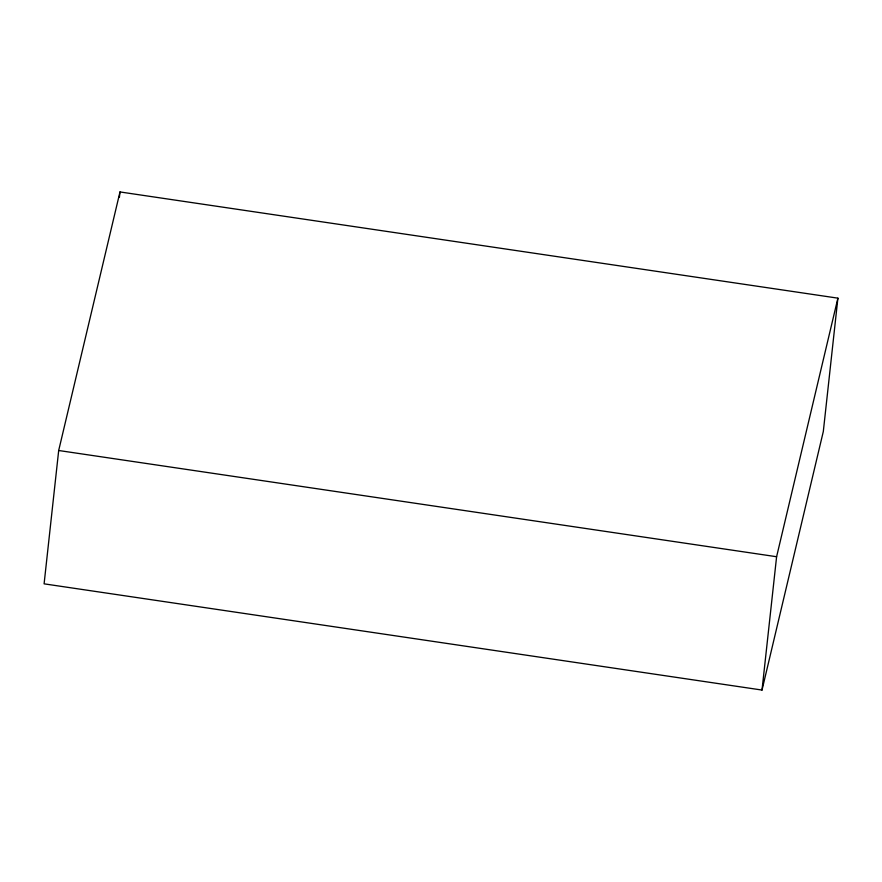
<?xml version="1.0" encoding="UTF-8"?>
<svg xmlns="http://www.w3.org/2000/svg" width="882" height="882" viewBox="0 0 882 882"><rect width="100%" height="100%" fill="white"/><g stroke="black" fill="none" stroke-linecap="round" stroke-linejoin="round"><path stroke-width="1.32" d="M58.686 450.504L44.1 583.84L762.015 690.055L823.314 431.496L837.9 298.16L119.985 191.945L58.686 450.504L776.601 556.729L837.9 298.16M119.39 197.381L119.985 191.945M762.015 690.055L776.601 556.729"/></g></svg>
